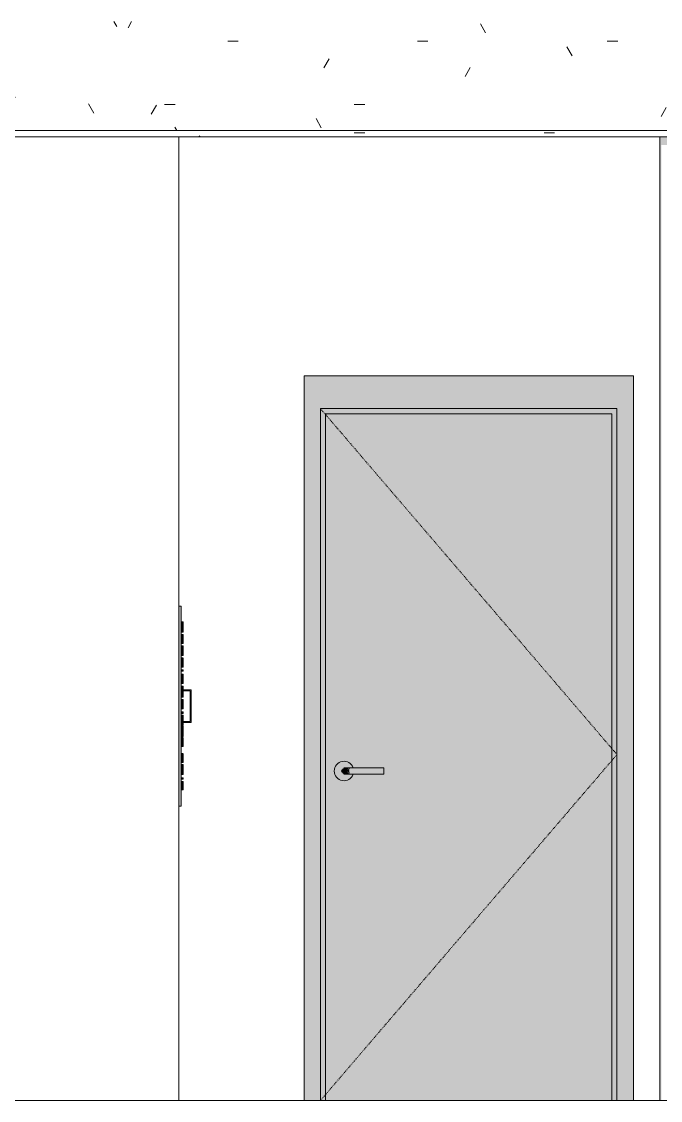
# Model space of a CAD drawing. Header units: inches. Extents: x 1718 to 6958, y -253 to 585.
# Drawn here: x 6027.5 to 6105.1, y -152 to -21 of the extents above; entities that cross this region are included whole.
import ezdxf

# ---------------------------------------------------------------- set-up
doc = ezdxf.new("R2010")
doc.units = ezdxf.units.IN
doc.header["$MEASUREMENT"] = 0
doc.linetypes.add('Dash 1_16_', pattern=[0.125, 0.0625, -0.0625])
doc.linetypes.add('Grid Line 1_2_', pattern=[0.875, 0.5, -0.125, 0.125, -0.125])
for name, color, linetype, lineweight in [('0-2', 250, 'Continuous', 9), ('0-4', 10, 'Continuous', 5), ('A-DOOR-10', 253, 'Continuous', 9), ('A-DOOR-2', 250, 'Dash 1_16_', 9), ('A-DOOR-3', 255, 'Continuous', 9), ('A-DOOR-5', 250, 'Continuous', 9), ('A-DOOR-FRAM-2', 250, 'Continuous', 9), ('A-DOOR-FRAM-3', 253, 'Continuous', 9), ('A-FLOR', 192, 'Continuous', 13), ('A-FLOR-LEVL-5', 51, 'Grid Line 1_2_', 9), ('A-WALL-PATT-2', 250, 'Continuous', 9), ('E-FIRE-1', 253, 'Continuous', 9), ('E-FIRE-2', 250, 'Continuous', 9), ('I-WALL-3', 250, 'Continuous', 9), ('S-BEAM-1', 57, 'Continuous', 9), ('S-BEAM-2', 250, 'Continuous', 9)]:
    doc.layers.add(name, color=color, linetype=linetype, lineweight=lineweight)

# ---------------------------------------------------------------- blocks, each defined once
blk = doc.blocks.new('104416 - Fire Extinguishers - Wall - Class A - Light - 2A-2231923-BUILDING ELEVATION - COURTYARD - LOOKING EAST')
at = {"layer": 'E-FIRE-1'}
for points in [[(-2698.7, -116.25), (-2698.45, -116.25), (-2698.45, -92), (-2698.7, -92), (-2698.7, -116)], [(-2697.2, -106.13), (-2697.2, -102.13), (-2698.45, -102.15), (-2698.45, -102.25), (-2697.32, -102.25), (-2697.32, -106), (-2698.45, -106), (-2698.45, -106.13), (-2697.32, -106.13)]]:
    blk.add_hatch(color=256, dxfattribs=at).paths.add_polyline_path(points, flags=0)
at = {"layer": 'E-FIRE-2'}
for points in [[(-2698.45, -93.98), (-2698.2, -93.98), (-2698.2, -93.89), (-2698.45, -93.89)], [(-2698.2, -94.04), (-2698.2, -93.98), (-2698.45, -93.98), (-2698.45, -94.04)], [(-2698.2, -94.2), (-2698.2, -94.04), (-2698.45, -94.04), (-2698.45, -94.2)], [(-2698.2, -94.5), (-2698.2, -94.2), (-2698.45, -94.2), (-2698.45, -94.5)], [(-2698.2, -95.14), (-2698.2, -94.5), (-2698.45, -94.5), (-2698.45, -95.14)], [(-2698.2, -95.44), (-2698.2, -95.41), (-2698.45, -95.44)], [(-2698.2, -96.5), (-2698.2, -95.44), (-2698.45, -95.44), (-2698.45, -96.5)], [(-2698.2, -97.01), (-2698.2, -96.82), (-2698.45, -96.82), (-2698.45, -97.01)], [(-2698.2, -97.79), (-2698.2, -97.01), (-2698.45, -97.01), (-2698.45, -97.79)], [(-2698.2, -97.98), (-2698.2, -97.79), (-2698.45, -97.79), (-2698.45, -97.98)], [(-2698.2, -98.28), (-2698.2, -98.25), (-2698.45, -98.28)], [(-2698.2, -98.35), (-2698.2, -98.28), (-2698.45, -98.31), (-2698.45, -98.35)], [(-2698.2, -98.54), (-2698.2, -98.35), (-2698.45, -98.35), (-2698.45, -98.54)], [(-2698.45, -98.83), (-2698.2, -98.81), (-2698.2, -98.54), (-2698.45, -98.54), (-2698.45, -98.81)], [(-2698.2, -99.11), (-2698.2, -98.83), (-2698.45, -98.83), (-2698.45, -99.11)], [(-2698.2, -99.3), (-2698.2, -99.11), (-2698.45, -99.12), (-2698.45, -99.3)], [(-2698.2, -99.36), (-2698.2, -99.3), (-2698.45, -99.3), (-2698.45, -99.36)], [(-2698.2, -99.41), (-2698.2, -99.36), (-2698.45, -99.36), (-2698.45, -99.41)], [(-2698.2, -99.89), (-2698.2, -99.71), (-2698.45, -99.71), (-2698.45, -99.89)], [(-2698.2, -100.42), (-2698.2, -100.24), (-2698.45, -100.24), (-2698.45, -100.42)], [(-2698.2, -100.51), (-2698.2, -100.42), (-2698.45, -100.42), (-2698.45, -100.51)], [(-2698.2, -100.83), (-2698.2, -100.51), (-2698.45, -100.51), (-2698.45, -100.83)], [(-2698.45, -101.04), (-2698.2, -101.04), (-2698.2, -100.83), (-2698.45, -100.83)], [(-2698.45, -101.17), (-2698.2, -101.17), (-2698.2, -101.04), (-2698.45, -101.04)], [(-2698.2, -101.39), (-2698.2, -101.21), (-2698.45, -101.21), (-2698.45, -101.39)], [(-2698.2, -101.71), (-2698.2, -101.69), (-2698.45, -101.71)], [(-2698.2, -101.82), (-2698.2, -101.71), (-2698.45, -101.71), (-2698.45, -101.82)], [(-2698.2, -102.03), (-2698.2, -101.82), (-2698.45, -101.82), (-2698.45, -102.03)], [(-2698.2, -102.7), (-2698.2, -102.31), (-2698.45, -102.31), (-2698.45, -102.7)], [(-2698.45, -102.96), (-2698.2, -102.96), (-2698.2, -102.7), (-2698.45, -102.7)], [(-2698.2, -103.05), (-2698.2, -102.96), (-2698.45, -102.96), (-2698.45, -103.05)], [(-2698.2, -103.49), (-2698.2, -103.31), (-2698.45, -103.31), (-2698.45, -103.49)], [(-2698.2, -104.26), (-2698.2, -103.49), (-2698.45, -103.49), (-2698.45, -104.26)], [(-2698.2, -104.46), (-2698.2, -104.26), (-2698.45, -104.26), (-2698.45, -104.46)], [(-2698.2, -105.01), (-2698.2, -104.83), (-2698.45, -104.83), (-2698.45, -105.01)], [(-2698.2, -106.56), (-2698.2, -106.47), (-2698.45, -106.47), (-2698.45, -106.56)], [(-2698.2, -106.78), (-2698.2, -106.56), (-2698.45, -106.56), (-2698.45, -106.78)], [(-2698.2, -107.05), (-2698.2, -106.78), (-2698.45, -106.78), (-2698.45, -107.05)], [(-2698.45, -107.16), (-2698.2, -107.16), (-2698.2, -107.05), (-2698.45, -107.05)], [(-2698.45, -107.25), (-2698.2, -107.25), (-2698.2, -107.16), (-2698.45, -107.17)], [(-2698.2, -107.52), (-2698.2, -107.25), (-2698.45, -107.26), (-2698.45, -107.52)], [(-2698.45, -107.74), (-2698.2, -107.74), (-2698.2, -107.52), (-2698.45, -107.52)], [(-2698.2, -107.83), (-2698.2, -107.74), (-2698.45, -107.74), (-2698.45, -107.83)], [(-2698.2, -107.97), (-2698.2, -107.94), (-2698.45, -107.97)], [(-2698.2, -109.03), (-2698.2, -107.97), (-2698.45, -107.97), (-2698.45, -109.03)], [(-2698.2, -109.91), (-2698.2, -109.88), (-2698.45, -109.91)], [(-2698.2, -110.97), (-2698.2, -109.91), (-2698.45, -109.91), (-2698.45, -110.97)], [(-2698.45, -111.29), (-2698.2, -111.29), (-2698.2, -111.2), (-2698.45, -111.2)], [(-2698.2, -111.35), (-2698.2, -111.29), (-2698.45, -111.29), (-2698.45, -111.35)], [(-2698.2, -111.51), (-2698.2, -111.35), (-2698.45, -111.35), (-2698.45, -111.51)], [(-2698.2, -111.81), (-2698.2, -111.51), (-2698.45, -111.51), (-2698.45, -111.81)], [(-2698.2, -112.44), (-2698.2, -111.81), (-2698.45, -111.81), (-2698.45, -112.44)], [(-2698.2, -113), (-2698.2, -112.81), (-2698.45, -112.81), (-2698.45, -113)], [(-2698.2, -114.27), (-2698.2, -113.28), (-2698.45, -113.28), (-2698.45, -114.27)]]:
    blk.add_hatch(color=256, dxfattribs=at).paths.add_polyline_path(points, flags=0)
h = blk.add_hatch(color=256, dxfattribs=at)
h.paths.add_polyline_path([(-2698.2, -102.31), (-2698.2, -102.25), (-2698.45, -102.29), (-2698.45, -102.31)], flags=0)
h.paths.add_polyline_path([(-2698.45, -102.13), (-2698.2, -102.13), (-2698.2, -102.03), (-2698.45, -102.03)], flags=0)
h = blk.add_hatch(color=256, dxfattribs=at)
h.paths.add_polyline_path([(-2698.45, -106.4), (-2698.2, -106.4), (-2698.2, -106.13), (-2698.45, -106.13)], flags=0)
h.paths.add_polyline_path([(-2698.2, -106), (-2698.2, -105.24), (-2698.45, -105.24), (-2698.45, -106)], flags=0)
for p, q in [((-2698.7, -92), (-2698.45, -92)), ((-2698.45, -92), (-2698.45, -116.25)), ((-2698.45, -93.89), (-2698.2, -93.89)), ((-2698.45, -93.98), (-2698.2, -93.98)), ((-2698.45, -94.04), (-2698.2, -94.04)), ((-2698.45, -94.2), (-2698.2, -94.2)), ((-2698.2, -93.89), (-2698.2, -93.98)), ((-2698.2, -93.98), (-2698.2, -94.04)), ((-2698.2, -94.04), (-2698.2, -94.2)), ((-2698.2, -94.2), (-2698.2, -94.5)), ((-2698.45, -94.5), (-2698.2, -94.5)), ((-2698.45, -95.14), (-2698.2, -95.14)), ((-2698.45, -95.41), (-2698.2, -95.41)), ((-2698.45, -95.44), (-2698.2, -95.44)), ((-2698.2, -94.5), (-2698.2, -95.14)), ((-2698.2, -95.44), (-2698.2, -96.5)), ((-2698.45, -96.5), (-2698.2, -96.5)), ((-2698.45, -96.82), (-2698.2, -96.82)), ((-2698.2, -96.82), (-2698.2, -97.01)), ((-2698.45, -97.01), (-2698.2, -97.01)), ((-2698.45, -97.79), (-2698.2, -97.79)), ((-2698.45, -97.98), (-2698.2, -97.98)), ((-2698.2, -97.01), (-2698.2, -97.79)), ((-2698.2, -97.79), (-2698.2, -97.98)), ((-2698.45, -98.25), (-2698.2, -98.25)), ((-2698.45, -98.28), (-2698.2, -98.28)), ((-2698.45, -98.35), (-2698.2, -98.35)), ((-2698.45, -98.54), (-2698.2, -98.54)), ((-2698.45, -98.83), (-2698.2, -98.83)), ((-2698.45, -99.11), (-2698.2, -99.11)), ((-2698.45, -99.3), (-2698.2, -99.3)), ((-2698.45, -99.36), (-2698.2, -99.36)), ((-2698.2, -99.41), (-2698.45, -99.41)), ((-2698.2, -98.28), (-2698.2, -98.35)), ((-2698.2, -98.35), (-2698.2, -98.54)), ((-2698.2, -98.54), (-2698.2, -98.83)), ((-2698.2, -98.83), (-2698.2, -99.11)), ((-2698.2, -99.11), (-2698.2, -99.3)), ((-2698.2, -99.3), (-2698.2, -99.36)), ((-2698.2, -99.36), (-2698.2, -99.41)), ((-2698.45, -99.71), (-2698.2, -99.71)), ((-2698.45, -99.89), (-2698.2, -99.89)), ((-2698.45, -100.24), (-2698.2, -100.24)), ((-2698.2, -100.42), (-2698.45, -100.42)), ((-2698.45, -100.51), (-2698.2, -100.51)), ((-2698.45, -100.83), (-2698.2, -100.83)), ((-2698.2, -99.71), (-2698.2, -99.89)), ((-2698.2, -100.24), (-2698.2, -100.42)), ((-2698.2, -100.42), (-2698.2, -100.51)), ((-2698.2, -100.51), (-2698.2, -100.83)), ((-2698.2, -100.83), (-2698.2, -101.04)), ((-2698.45, -101.04), (-2698.2, -101.04)), ((-2698.45, -101.17), (-2698.2, -101.17)), ((-2698.45, -101.21), (-2698.2, -101.21)), ((-2698.45, -101.39), (-2698.2, -101.39)), ((-2698.45, -101.69), (-2698.2, -101.69)), ((-2698.45, -101.71), (-2698.2, -101.71)), ((-2698.45, -101.82), (-2698.2, -101.82)), ((-2698.45, -102.03), (-2698.2, -102.03)), ((-2697.2, -102.13), (-2698.45, -102.13)), ((-2698.2, -101.04), (-2698.2, -101.17)), ((-2698.2, -101.17), (-2698.2, -101.21)), ((-2698.2, -101.21), (-2698.2, -101.39)), ((-2698.2, -101.71), (-2698.2, -101.82)), ((-2698.2, -101.82), (-2698.2, -102.03)), ((-2698.2, -102.03), (-2698.2, -102.13)), ((-2697.2, -106.13), (-2697.2, -102.13)), ((-2698.45, -102.25), (-2697.32, -102.25)), ((-2698.45, -102.31), (-2698.2, -102.31)), ((-2698.45, -102.7), (-2698.2, -102.7)), ((-2698.45, -102.96), (-2698.2, -102.96)), ((-2698.45, -103.05), (-2698.2, -103.05)), ((-2698.45, -103.31), (-2698.2, -103.31)), ((-2698.2, -102.25), (-2698.2, -102.31)), ((-2698.2, -102.31), (-2698.2, -102.7)), ((-2698.2, -102.7), (-2698.2, -102.96)), ((-2698.2, -102.96), (-2698.2, -103.05)), ((-2698.2, -103.31), (-2698.2, -103.49)), ((-2697.32, -102.25), (-2697.32, -106)), ((-2698.45, -103.49), (-2698.2, -103.49)), ((-2698.45, -104.26), (-2698.2, -104.26)), ((-2698.45, -104.46), (-2698.2, -104.46)), ((-2698.2, -103.49), (-2698.2, -104.26)), ((-2698.2, -104.26), (-2698.2, -104.46)), ((-2698.45, -104.83), (-2698.2, -104.83)), ((-2698.45, -105.01), (-2698.2, -105.01)), ((-2698.45, -105.24), (-2698.2, -105.24)), ((-2697.32, -106), (-2698.45, -106)), ((-2698.2, -104.83), (-2698.2, -105.01)), ((-2698.2, -105.24), (-2698.2, -106)), ((-2698.45, -106.13), (-2697.2, -106.13)), ((-2698.45, -106.4), (-2698.2, -106.4)), ((-2698.45, -106.47), (-2698.2, -106.47)), ((-2698.45, -106.56), (-2698.2, -106.56)), ((-2698.45, -106.78), (-2698.2, -106.78)), ((-2698.45, -107.16), (-2698.2, -107.16)), ((-2698.45, -107.25), (-2698.2, -107.25)), ((-2698.2, -106.13), (-2698.2, -106.4)), ((-2698.2, -106.47), (-2698.2, -106.56)), ((-2698.2, -106.56), (-2698.2, -106.78)), ((-2698.2, -106.78), (-2698.2, -107.05)), ((-2698.2, -107.05), (-2698.2, -107.16)), ((-2698.2, -107.16), (-2698.2, -107.25)), ((-2698.2, -107.25), (-2698.2, -107.52)), ((-2698.45, -107.52), (-2698.2, -107.52)), ((-2698.45, -107.74), (-2698.2, -107.74)), ((-2698.2, -107.83), (-2698.45, -107.83)), ((-2698.45, -107.94), (-2698.2, -107.94)), ((-2698.45, -107.97), (-2698.2, -107.97)), ((-2698.2, -107.52), (-2698.2, -107.74)), ((-2698.2, -107.74), (-2698.2, -107.83)), ((-2698.2, -107.97), (-2698.2, -109.03)), ((-2698.45, -109.03), (-2698.2, -109.03)), ((-2698.45, -109.88), (-2698.2, -109.88)), ((-2698.45, -109.91), (-2698.2, -109.91)), ((-2698.2, -109.91), (-2698.2, -110.97)), ((-2698.45, -110.97), (-2698.2, -110.97)), ((-2698.45, -111.2), (-2698.2, -111.2)), ((-2698.45, -111.29), (-2698.2, -111.29)), ((-2698.2, -111.2), (-2698.2, -111.29)), ((-2698.2, -111.29), (-2698.2, -111.35)), ((-2698.45, -111.35), (-2698.2, -111.35)), ((-2698.45, -111.51), (-2698.2, -111.51)), ((-2698.45, -111.81), (-2698.2, -111.81)), ((-2698.45, -112.44), (-2698.2, -112.44)), ((-2698.2, -111.35), (-2698.2, -111.51)), ((-2698.2, -111.51), (-2698.2, -111.81)), ((-2698.2, -111.81), (-2698.2, -112.44)), ((-2698.45, -112.81), (-2698.2, -112.81)), ((-2698.45, -113), (-2698.2, -113)), ((-2698.45, -113.28), (-2698.2, -113.28)), ((-2698.2, -112.81), (-2698.2, -113)), ((-2698.2, -113.28), (-2698.2, -114.27)), ((-2698.45, -114.27), (-2698.2, -114.27)), ((-2698.7, -116.25), (-2698.45, -116.25))]:
    blk.add_line(p, q, dxfattribs=at)
blk = doc.blocks.new('HOLLOW METAL - HM - METAL LEAF - 3-0 x 7-0-V83-BUILDING ELEVATION - COURTYARD - LOOKING EAST')
at = {"layer": 'A-DOOR-10'}
h = blk.add_hatch(color=256, dxfattribs=at)
h.paths.add_polyline_path([(-2679.38, -152), (-2646.14, -152), (-2646.14, -68.63), (-2680.89, -68.63), (-2680.89, -152)], flags=0)
h.paths.add_polyline_path([(-2678.66, -113.18), (-2678.96, -113.14), (-2679.25, -113.02), (-2679.49, -112.84), (-2679.68, -112.59), (-2679.8, -112.31), (-2679.84, -112), (-2679.8, -111.69), (-2679.68, -111.41), (-2679.49, -111.16), (-2679.25, -110.98), (-2678.96, -110.86), (-2678.66, -110.82), (-2678.35, -110.86), (-2678.07, -110.98), (-2677.82, -111.16), (-2677.63, -111.41), (-2677.52, -111.61), (-2673.83, -111.62), (-2673.83, -112.39), (-2677.55, -112.39), (-2677.63, -112.59), (-2677.82, -112.84), (-2678.07, -113.02), (-2678.44, -113.15)], flags=0)
at = {"layer": 'A-DOOR-3'}
h = blk.add_hatch(color=256, dxfattribs=at)
h.paths.add_polyline_path([(-2677.97, -112.39), (-2678.01, -112.34), (-2677.98, -112.38)], flags=0)
h.paths.add_polyline_path([(-2678.66, -113.18), (-2678.35, -113.14), (-2678.07, -113.02), (-2677.82, -112.84), (-2677.63, -112.59), (-2677.58, -112.39), (-2678.04, -112.38), (-2678.3, -112.38), (-2678.66, -112.36), (-2678.85, -112.26), (-2678.9, -112.2), (-2678.9, -111.8), (-2678.73, -111.65), (-2678.55, -111.61), (-2678.22, -111.65), (-2677.78, -111.61), (-2677.55, -111.61), (-2677.63, -111.41), (-2677.82, -111.16), (-2678.07, -110.98), (-2678.35, -110.86), (-2678.66, -110.82), (-2678.96, -110.86), (-2679.25, -110.98), (-2679.49, -111.16), (-2679.68, -111.41), (-2679.8, -111.69), (-2679.84, -112), (-2679.8, -112.31), (-2679.68, -112.59), (-2679.49, -112.84), (-2679.25, -113.02), (-2678.87, -113.15)], flags=0)
h.paths.add_polyline_path([(-2677.97, -112.2), (-2678.01, -111.93), (-2678.03, -112), (-2678, -112.1)], flags=0)
h = blk.add_hatch(color=256, dxfattribs=at)
h.paths.add_polyline_path([(-2678.34, -112), (-2677.97, -112.34), (-2678, -112.1), (-2678.03, -112), (-2678.24, -112)], flags=0)
h.paths.add_polyline_path([(-2677.97, -112.39), (-2678.34, -112), (-2678.92, -112), (-2678.85, -112.26), (-2678.73, -112.35), (-2678.55, -112.39), (-2678.22, -112.35), (-2678.04, -112.38)], flags=0)
h = blk.add_hatch(color=256, dxfattribs=at)
h.paths.add_polyline_path([(-2678.34, -112), (-2678.33, -111.99), (-2678.04, -111.62), (-2678.3, -111.62), (-2678.66, -111.64), (-2678.85, -111.74), (-2678.91, -111.88), (-2678.88, -112), (-2678.35, -112)], flags=0)
h.paths.add_polyline_path([(-2678.03, -112), (-2677.97, -111.66), (-2678.01, -111.66), (-2678.34, -112), (-2678.09, -112)], flags=0)
for points in [[(-2673.83, -112), (-2673.83, -111.61), (-2677.97, -111.62), (-2677.97, -112), (-2676.85, -112)], [(-2677.06, -112.39), (-2673.83, -112.38), (-2673.83, -112), (-2677.97, -112), (-2677.96, -112.39), (-2677.31, -112.39)]]:
    blk.add_hatch(color=256, dxfattribs=at).paths.add_polyline_path(points, flags=0)
at = {"layer": 'A-DOOR-FRAM-3'}
for points in [[(-2681.51, -152), (-2681.51, -68), (-2645.51, -68), (-2645.51, -152), (-2643.51, -152), (-2643.51, -64), (-2683.51, -64), (-2683.51, -152)], [(-2645.51, -152), (-2645.51, -68), (-2681.51, -68), (-2681.51, -152), (-2680.89, -152), (-2680.89, -68.63), (-2646.14, -68.63), (-2646.14, -152)]]:
    blk.add_hatch(color=256, dxfattribs=at).paths.add_polyline_path(points, flags=0)
at = {"layer": 'A-DOOR-2'}
for p, q in [((-2681.51, -68), (-2645.51, -110)), ((-2645.51, -110), (-2681.51, -152))]:
    blk.add_line(p, q, dxfattribs=at)
at = {"layer": 'A-DOOR-5'}
for p, q in [((-2673.83, -111.61), (-2677.97, -111.61)), ((-2677.97, -112.39), (-2673.83, -112.39)), ((-2673.83, -111.61), (-2673.83, -112)), ((-2673.83, -112), (-2673.83, -112.39))]:
    blk.add_line(p, q, dxfattribs=at)
at = {"layer": 'A-DOOR-5', "flags": 128}
for points in [[(-2677.97, -111.61), (-2677.99, -111.61), (-2678.01, -111.61), (-2678.04, -111.61), (-2678.06, -111.61), (-2678.08, -111.61), (-2678.11, -111.61), (-2678.13, -111.61), (-2678.15, -111.61), (-2678.18, -111.61), (-2678.2, -111.61), (-2678.22, -111.61), (-2678.24, -111.61), (-2678.26, -111.61), (-2678.28, -111.61), (-2678.3, -111.61), (-2678.32, -111.61), (-2678.34, -111.61), (-2678.36, -111.61), (-2678.37, -111.61), (-2678.39, -111.61), (-2678.41, -111.61), (-2678.42, -111.61), (-2678.44, -111.61), (-2678.45, -111.61), (-2678.46, -111.61), (-2678.48, -111.61), (-2678.49, -111.61), (-2678.5, -111.61), (-2678.51, -111.61), (-2678.52, -111.61), (-2678.53, -111.61), (-2678.53, -111.61), (-2678.54, -111.61), (-2678.55, -111.61), (-2678.55, -111.61), (-2678.55, -111.61), (-2678.56, -111.61), (-2678.56, -111.61), (-2678.56, -111.61)], [(-2678.56, -112.39), (-2678.56, -112.39), (-2678.56, -112.39), (-2678.55, -112.39), (-2678.55, -112.39), (-2678.55, -112.39), (-2678.54, -112.39), (-2678.54, -112.39), (-2678.53, -112.39), (-2678.52, -112.39), (-2678.51, -112.39), (-2678.5, -112.39), (-2678.49, -112.39), (-2678.48, -112.39), (-2678.47, -112.39), (-2678.45, -112.39), (-2678.44, -112.39), (-2678.43, -112.39), (-2678.41, -112.39), (-2678.4, -112.39), (-2678.38, -112.39), (-2678.36, -112.39), (-2678.34, -112.39), (-2678.33, -112.39), (-2678.31, -112.39), (-2678.29, -112.39), (-2678.27, -112.39), (-2678.25, -112.39), (-2678.22, -112.39), (-2678.2, -112.39), (-2678.18, -112.39), (-2678.16, -112.39), (-2678.14, -112.39), (-2678.11, -112.39), (-2678.09, -112.39), (-2678.07, -112.39), (-2678.04, -112.39), (-2678.02, -112.39), (-2678, -112.39), (-2677.97, -112.39), (-2677.97, -112.39)]]:
    blk.add_lwpolyline(points, dxfattribs=at)
at = {"layer": 'A-DOOR-5'}
for centre, radius, start, end in [((-2678.66, -112), 1.18, 19.6343, 180), ((-2678.66, -112), 1.18, 180, 340.4367), ((-2678.56, -112), 0.394, 150, 180), ((-2678.56, -112), 0.394, 180, 210), ((-2678.56, -112), 0.394, 90, 105), ((-2678.56, -112), 0.394, 255, 270)]:
    blk.add_arc(centre, radius, start, end, dxfattribs=at)
at = {"layer": 'A-DOOR-FRAM-2'}
for p, q in [((-2643.51, -64), (-2683.51, -64)), ((-2683.51, -64), (-2683.51, -152)), ((-2643.51, -64), (-2643.51, -152)), ((-2681.51, -68), (-2645.51, -68)), ((-2681.51, -152), (-2681.51, -68)), ((-2645.51, -68), (-2645.51, -152)), ((-2680.89, -68.63), (-2646.14, -68.63)), ((-2680.89, -152), (-2680.89, -68.63)), ((-2646.14, -68.63), (-2646.14, -152))]:
    blk.add_line(p, q, dxfattribs=at)
blk = doc.blocks.new('CTR - 1st Phase - Common Walls_rvt-2-BUILDING ELEVATION - COURTYARD - LOOKING EAST')
at = {"layer": 'I-WALL-3'}
for p, q in [((-2698.7, -35), (-2698.7, -152)), ((-2640.32, -152), (-2640.32, -35))]:
    blk.add_line(p, q, dxfattribs=at)
at = {"layer": '0-2'}
for name in ['HOLLOW METAL - HM - METAL LEAF - 3-0 x 7-0-V83-BUILDING ELEVATION - COURTYARD - LOOKING EAST', '104416 - Fire Extinguishers - Wall - Class A - Light - 2A-2231923-BUILDING ELEVATION - COURTYARD - LOOKING EAST']:
    blk.add_blockref(name, (0, 0), dxfattribs=at)
blk = doc.blocks.new('CTR - 1st Phase - Structure_rvt-2-BUILDING ELEVATION - COURTYARD - LOOKING EAST')
at = {"layer": 'A-WALL-PATT-2'}
h = blk.add_hatch(dxfattribs=at)
h.set_pattern_fill('FP_72', color=256, style=0, pattern_type=2)
h.set_pattern_definition([(0, (-1688.897, 68.768), (15.36, 3.84), [1.267, -10.253, 1.267, -10.253, -61.44]), (0, (-1688.897, 68.768), (15.36, 3.84), [-23.04, 1.267, -21.773, 1.267, -10.253, -26.88]), (0, (-1688.897, 68.768), (15.36, 3.84), [-57.6, 1.267, -6.413, 1.267, -17.933]), (120, (-1683.137, 70.688), (-11.005538, 11.38215), [1.267, -10.253, 1.267, -10.253, -61.44]), (120, (-1683.137, 70.688), (-11.005538, 11.38215), [-23.04, 1.267, -21.773, 1.267, -10.253, -26.88]), (120, (-1683.137, 70.688), (-11.005538, 11.38215), [-57.6, 1.267, -6.413, 1.267, -17.933]), (240, (-1681.217, 78.368), (-4.354462, -15.22215), [1.267, -10.253, 1.267, -10.253, -61.44]), (240, (-1681.217, 78.368), (-4.354462, -15.22215), [-23.04, 1.267, -21.773, 1.267, -10.253, -26.88]), (240, (-1681.217, 78.368), (-4.354462, -15.22215), [-57.6, 1.267, -6.413, 1.267, -17.933])])
h.paths.add_polyline_path([(-2520.51, -152), (-2508.32, -152), (-2508.32, -41), (-2513.54, -41), (-2514.32, -40.21), (-2514.32, -35), (-2640.32, -35), (-2640.32, -152), (-2640.14, -152), (-2640.14, -36), (-2520.51, -36), (-2520.51, -143.07)], flags=0)
h.paths.add_polyline_path([(-1959, -152), (-1953.32, -152), (-1953.32, -21), (-2159.32, -21), (-2159.32, -40.21), (-2160.11, -41), (-2165.32, -41), (-2165.32, -151.75), (-1971.82, -151.75), (-1971.82, -152), (-1960.39, -152)], flags=0)
h.paths.add_polyline_path([(-2321.27, -151.75), (-2181.32, -151.75), (-2181.32, -41), (-2186.54, -41), (-2187.32, -40.21), (-2187.32, -21), (-2188.32, -21), (-2188.32, -35), (-2486.32, -35), (-2486.32, -40.21), (-2487.11, -41), (-2492.32, -41), (-2492.32, -151.75), (-2329.09, -151.75)], flags=0)
h.paths.add_polyline_path([(-2749.32, -96), (-2749.32, -93.77), (-2812.95, -93.77), (-2812.95, -96), (-2776.63, -96)], flags=0)
at = {"layer": 'S-BEAM-1'}
h = blk.add_hatch(dxfattribs=at)
h.set_pattern_fill('FP_74', color=256, style=0, pattern_type=2)
h.set_pattern_definition([(0, (-1688.897, 68.768), (30.72, 7.68), [1.267, -21.773, 1.267, -21.773, -122.88]), (0, (-1688.897, 68.768), (30.72, 7.68), [-46.08, 1.267, -44.813, 1.267, -21.773, -53.76]), (0, (-1688.897, 68.768), (30.72, 7.68), [-115.2, 1.267, -14.093, 1.267, -37.133]), (120, (-1677.377, 72.608), (-22.011075, 22.7643), [1.267, -21.773, 1.267, -21.773, -122.88]), (120, (-1677.377, 72.608), (-22.011075, 22.7643), [-46.08, 1.267, -44.813, 1.267, -21.773, -53.76]), (120, (-1677.377, 72.608), (-22.011075, 22.7643), [-115.2, 1.267, -14.093, 1.267, -37.133]), (240, (-1673.537, 87.968), (-8.708925, -30.4443), [1.267, -21.773, 1.267, -21.773, -122.88]), (240, (-1673.537, 87.968), (-8.708925, -30.4443), [-46.08, 1.267, -44.813, 1.267, -21.773, -53.76]), (240, (-1673.537, 87.968), (-8.708925, -30.4443), [-115.2, 1.267, -14.093, 1.267, -37.133])])
h.paths.add_polyline_path([(-2813.32, -34.21), (-2514.32, -34.21), (-2514.32, -21), (-2813.32, -21), (-2813.32, -32)], flags=0)
h.paths.add_polyline_path([(-2509.32, -21), (-2509.32, -15), (-2510.32, -15), (-2510.32, -21)], flags=0)
h = blk.add_hatch(dxfattribs=at)
h.set_pattern_fill('FP_108', color=256, style=0, pattern_type=2)
h.set_pattern_definition([(0, (-1688.897, 193.555), (30.72, 5.431), [1.267, -21.773, 1.267, -21.773, -122.88]), (0, (-1688.897, 193.555), (30.72, 5.431), [-46.08, 1.267, -44.813, 1.267, -21.773, -53.76]), (0, (-1688.897, 193.555), (30.72, 5.431), [-115.2, 1.267, -14.093, 1.267, -37.133]), (129.232, (-1677.377, 196.27), (-22.01134, 16.097085), [1.002, -17.213, 1.002, -17.213, -97.145]), (129.232, (-1677.377, 196.27), (-22.01134, 16.097085), [-36.429, 1.002, -35.428, 1.002, -17.213, -42.501]), (129.232, (-1677.377, 196.27), (-22.01134, 16.097085), [-91.074, 1.002, -11.141, 1.002, -29.356]), (230.768, (-1673.537, 207.131), (-8.709237, -21.527142), [1.002, -17.213, 1.002, -114.358]), (230.768, (-1673.537, 207.131), (-8.709237, -21.527142), [-19.217, -17.213, 1.002, -35.428, -60.716]), (230.768, (-1673.537, 207.131), (-8.709237, -21.527142), [-72.859, 1.002, -17.213, 1.002, -41.499]), (230.768, (-1673.537, 207.131), (-8.709237, -21.527142), [-92.075, -11.141, 1.002, -29.356])])
h.paths.add_polyline_path([(-2520.51, -35), (-2514.32, -35), (-2514.32, -34.21), (-2813.32, -34.21), (-2813.32, -35), (-2530.2, -35)], flags=0)
at = {"layer": 'S-BEAM-2'}
for p, q in [((-2514.32, -34.21), (-2813.32, -34.21)), ((-2514.32, -35), (-2813.32, -35))]:
    blk.add_line(p, q, dxfattribs=at)

msp = doc.modelspace()

# ---------------------------------------------------------------- linework, layer by layer
at = {"layer": 'A-FLOR'}
msp.add_line((6237, -152), (5926, -152), dxfattribs=at)
at = {"layer": 'A-FLOR-LEVL-5'}
msp.add_line((4577.36, -152), (6914.38, -152), dxfattribs=at)

# ---------------------------------------------------------------- block references
at = {"layer": '0-4'}
for name in ['CTR - 1st Phase - Structure_rvt-2-BUILDING ELEVATION - COURTYARD - LOOKING EAST', 'CTR - 1st Phase - Common Walls_rvt-2-BUILDING ELEVATION - COURTYARD - LOOKING EAST']:
    msp.add_blockref(name, (8745.33, 0), dxfattribs=at)

doc.saveas('drawing.dxf')
